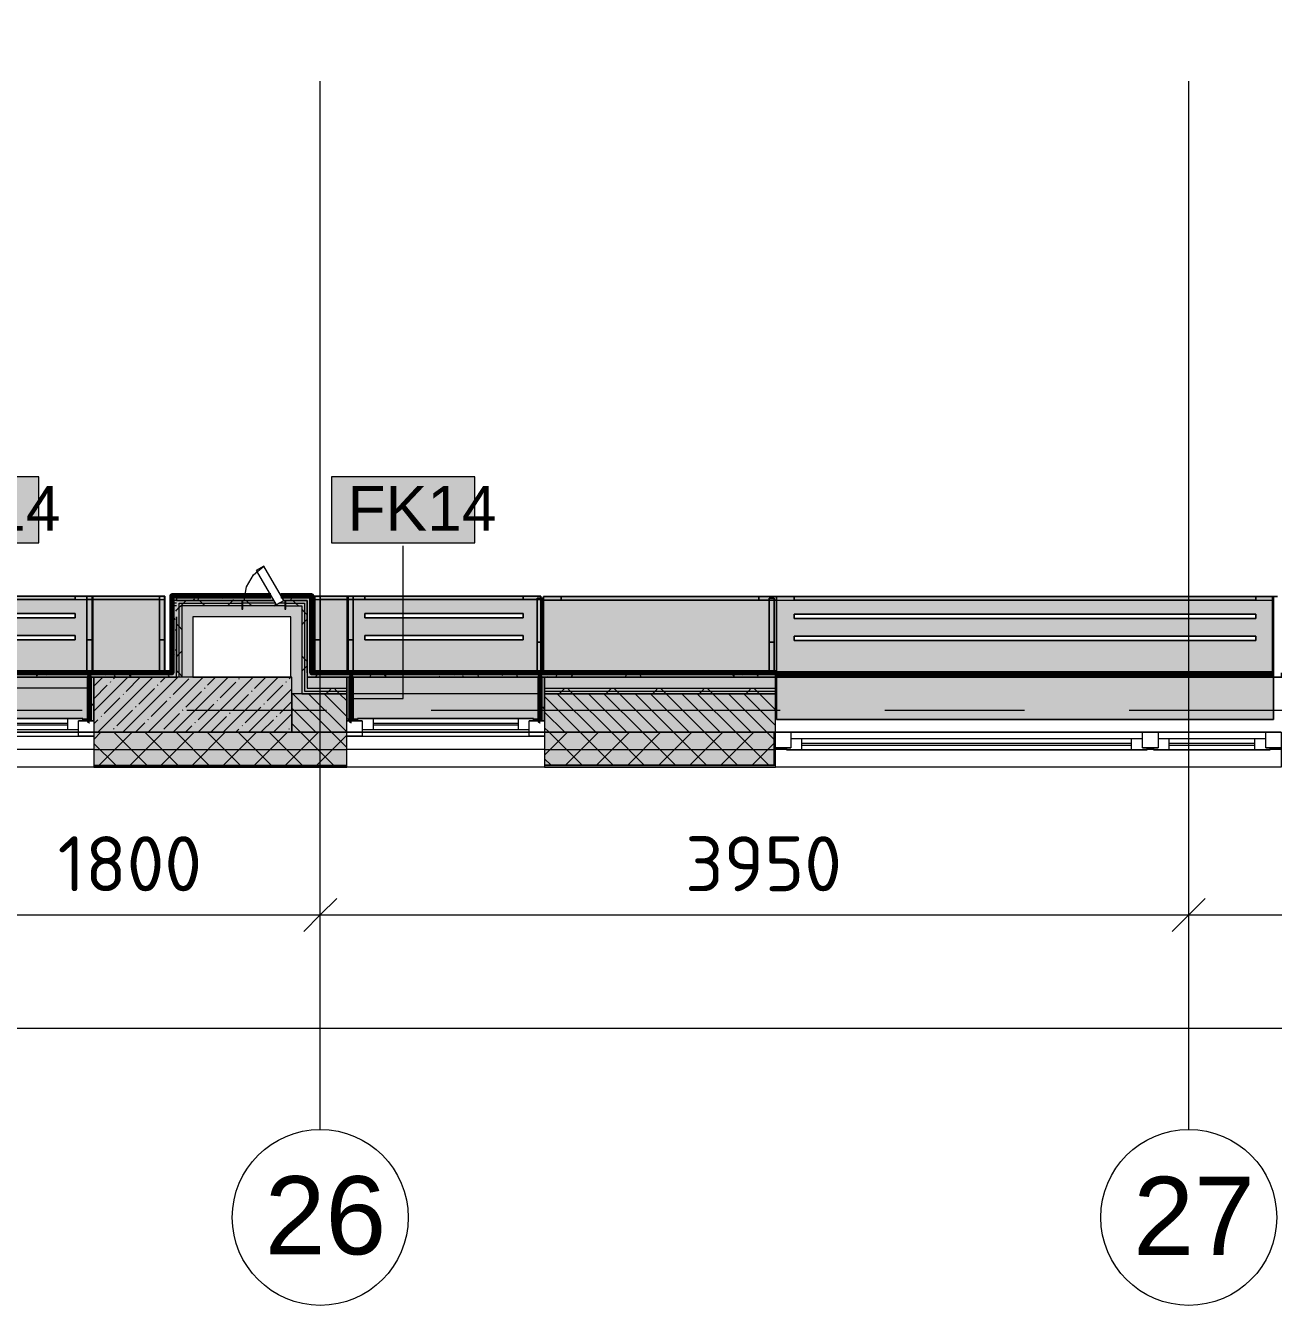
# Model space of a CAD drawing. Header units: millimetres. Extents: x -3817 to 677485, y -22715 to 103890.
# Drawn here: x 420598 to 426273, y -787 to 5033 of the extents above; entities that cross this region are included whole.
import ezdxf

# ---------------------------------------------------------------- set-up
doc = ezdxf.new("R2010")
doc.units = ezdxf.units.MM
doc.layers.add('PDF _Геометрия', color=7, linetype='Continuous', true_color=0x1d1d1d)
doc.layers.add('PDF _Сплошная заливка', color=7, linetype='Continuous', true_color=0xffffff)
doc.layers.add('PDF _Текст', color=7, linetype='Continuous')
doc.styles.add('PDF ArialMT', font='arial.ttf')
doc.styles.add('PDF GOST-Common', font='arial.ttf')
doc.styles.add('PDF ISOCPEUR', font='isocpeur.ttf')

msp = doc.modelspace()

# ---------------------------------------------------------------- hatches: boundary and pattern name
at = {"layer": 'PDF _Сплошная заливка', "true_color": 0xeae6de, "transparency": 33554559}
h = msp.add_hatch(color=254, dxfattribs=at)
h.paths.add_polyline_path([(420847.2, 2090), (420903.6, 2090), (420903.6, 2438.7), (420023.3, 2438.7), (420023.3, 2090), (420259.7, 2090)], flags=0)
h.paths.add_polyline_path([(420103.3, 2238.7), (420103.3, 2258.7), (420823.6, 2258.7), (420823.6, 2238.7), (420259.7, 2238.7)], flags=0)
h.paths.add_polyline_path([(420103.3, 2338.7), (420103.3, 2358.7), (420823.6, 2358.7), (420823.6, 2338.7), (420259.7, 2338.7)], flags=0)
at = {"layer": 'PDF _Сплошная заливка', "transparency": 33554559}
h = msp.add_hatch(color=256, dxfattribs=at)
h.paths.add_polyline_path([(421284.6, 2089), (421284.6, 2394), (421264.6, 2394), (421264.6, 2089)], flags=0)
h.paths.add_polyline_path([(421264.6, 2419), (421284.6, 2419), (421284.6, 2440), (421264.6, 2439), (421264.6, 2427)], flags=0)
h = msp.add_hatch(color=256, dxfattribs=at)
h.paths.add_polyline_path([(421879.6, 2406.5), (421879.6, 2419), (421782.1, 2416.9), (421782.1, 2406.5), (421867.1, 2406.5)], flags=0)
h.paths.add_polyline_path([(421264.6, 2406.5), (421582.1, 2406.5), (421582.1, 2419), (421264.6, 2419)], flags=0)
h.paths.add_polyline_path([(421772.1, 2406.5), (421777.1, 2406.5), (421777.1, 2419), (421772.1, 2419), (421750.4, 2406.5)], flags=0)
h.paths.add_polyline_path([(421733.1, 2406.5), (421725.9, 2419), (421587.1, 2419), (421587.1, 2406.5), (421647.4, 2406.5)], flags=0)
h = msp.add_hatch(color=256, dxfattribs=at)
h.paths.add_polyline_path([(421854.6, 2394), (421867.1, 2394), (421867.1, 2406.5), (421782.1, 2404.6), (421782.1, 2394)], flags=0)
h.paths.add_polyline_path([(421264.6, 2394), (421284.6, 2394), (421284.6, 2406.5), (421264.6, 2406.5)], flags=0)
h.paths.add_polyline_path([(421297.1, 2394), (421582.1, 2394), (421582.1, 2406.5), (421297.1, 2406.5)], flags=0)
h.paths.add_polyline_path([(421772.1, 2394), (421777.1, 2394), (421777.1, 2406.5), (421750.4, 2406.5), (421737.4, 2399), (421733.1, 2406.5), (421587.1, 2406.5), (421587.1, 2394), (421647.4, 2394)], flags=0)
h = msp.add_hatch(color=256, dxfattribs=at)
h.paths.add_polyline_path([(421284.6, 2419), (421725.9, 2419), (421714.3, 2439), (421284.6, 2439)], flags=0)
h.paths.add_polyline_path([(421879.6, 2419), (421879.6, 2439), (421760.5, 2439), (421772.1, 2419), (421782.1, 2419)], flags=0)
for points in [[(421288.1, 2069), (421297.1, 2069), (421297.1, 2406.5), (421284.6, 2406.5), (421284.6, 2069)], [(421307.6, 2069), (421309.6, 2069), (421309.6, 2394), (421297.1, 2394), (421297.1, 2069)], [(421879.6, 2019), (421879.6, 2406.5), (421867.1, 2406.5), (421867.1, 2019), (421875.9, 2019)], [(419613.3, 2069), (421284.6, 2069), (421284.6, 2089), (419328.6, 2089), (419329.6, 2069), (419341.7, 2069)], [(420906.2, 1871), (420908.6, 1871), (420908.6, 2069), (420888.6, 2069), (420888.6, 1871)]]:
    msp.add_hatch(color=256, dxfattribs=at).paths.add_polyline_path(points)
at = {"layer": 'PDF _Сплошная заливка', "true_color": 0xe7e7e7, "transparency": 33554559}
for points in [[(421854.6, 2344), (421854.6, 2394), (421782.1, 2394), (421782.1, 2379), (421777.1, 2379), (421777.1, 2394), (421587.1, 2394), (421587.1, 2379), (421582.1, 2379), (421582.1, 2394), (421309.6, 2394), (421309.6, 2344), (421804.6, 2344)], [(421808.6, 1994), (421854.6, 1994), (421854.6, 2344), (421804.6, 2344), (421804.6, 2069), (421808.6, 2069), (421808.6, 2063.9)]]:
    msp.add_hatch(color=254, dxfattribs=at).paths.add_polyline_path(points)
at = {"layer": 'PDF _Сплошная заливка', "true_color": 0xeae6de, "transparency": 33554559}
for points in [[(421911.5, 2090), (422061.7, 2090), (422061.7, 2438.7), (421911.5, 2438.7), (421911.5, 2312.2)], [(424008.6, 2076.4), (424013.4, 2076.4), (424013.4, 2436.4), (422953.1, 2436.4), (422953.1, 2090), (424008.6, 2089)], [(420029.6, 1878.7), (420058.6, 1878.7), (420058.6, 1881), (420858.6, 1881), (420858.6, 1878.7), (420887.6, 1878.7), (420887.6, 2069), (420029.6, 2069), (420029.6, 1881)], [(422108.6, 1878.7), (422108.6, 1881), (422908.6, 1881), (422908.6, 1878.7), (422937.6, 1878.7), (422937.6, 2069), (422079.6, 2069), (422079.6, 1878.7)]]:
    msp.add_hatch(color=254, dxfattribs=at).paths.add_polyline_path(points)
h = msp.add_hatch(color=254, dxfattribs=at)
h.paths.add_polyline_path([(422885.3, 2090), (422941.7, 2090), (422941.7, 2438.7), (422061.5, 2438.7), (422061.5, 2090), (422199.1, 2090)], flags=0)
h.paths.add_polyline_path([(422199.1, 2238.7), (422141.5, 2238.7), (422141.5, 2258.7), (422861.7, 2258.7), (422861.7, 2238.7)], flags=0)
h.paths.add_polyline_path([(422199.1, 2338.7), (422141.5, 2338.7), (422141.5, 2358.7), (422861.7, 2358.7), (422861.7, 2338.7)], flags=0)
h = msp.add_hatch(color=254, dxfattribs=at)
h.paths.add_polyline_path([(424013.4, 2076.4), (426273.4, 2076.4), (426273.4, 2436.3), (424013.4, 2436.3)], flags=0)
h.paths.add_polyline_path([(424093.4, 2236.3), (424093.4, 2256.3), (426193.4, 2256.3), (426193.4, 2236.3), (424785, 2236.3)], flags=0)
h.paths.add_polyline_path([(424093.4, 2336.3), (424093.4, 2356.3), (426193.4, 2356.3), (426193.4, 2336.3), (424785, 2336.3)], flags=0)
at = {"layer": 'PDF _Сплошная заливка', "transparency": 33554559}
h = msp.add_hatch(color=256, dxfattribs=at)
h.paths.add_polyline_path([(422058.6, 2069), (424008.6, 2069), (424008.6, 2089), (421879.6, 2089), (421879.6, 2069)], flags=0)
h.paths.add_polyline_path([(426585, 2069), (426585, 2089), (426308.6, 2089), (426308.6, 2069)], flags=0)
at = {"layer": 'PDF _Сплошная заливка', "true_color": 0xe7e7e7, "transparency": 33554559}
h = msp.add_hatch(color=254, dxfattribs=at)
h.paths.add_polyline_path([(423492.1, 2019), (424008.6, 2019), (424008.6, 2069), (422958.6, 2069), (422958.6, 2019)], flags=0)
h.paths.add_polyline_path([(422058.6, 2019), (422058.6, 2069), (421879.6, 2069), (421879.6, 2019)], flags=0)
at = {"layer": 'PDF _Сплошная заливка', "transparency": 33554559}
h = msp.add_hatch(color=256, dxfattribs=at)
h.paths.add_polyline_path([(440958.6, 1819), (440958.6, 2019), (440708.6, 2019), (440708.6, 1819), (440946.6, 1819)], flags=0)
h.paths.add_polyline_path([(436744.6, 1819), (437508.6, 1819), (437508.6, 2019), (436208.6, 2019), (436208.6, 1819), (436421.4, 1819)], flags=0)
h.paths.add_polyline_path([(450108.6, 1819), (450108.6, 2019), (449308.6, 2019), (449308.6, 1819), (449997.2, 1819)], flags=0)
h.paths.add_polyline_path([(446608.6, 1819), (446608.6, 2019), (446108.6, 2019), (446108.6, 1819), (446118.4, 1819)], flags=0)
h.paths.add_polyline_path([(442886, 1819), (442908.6, 1819), (442908.6, 2019), (441858.6, 2019), (441858.6, 1819), (442239.6, 1819)], flags=0)
h.paths.add_polyline_path([(432108.6, 1819), (432108.6, 1994), (431058.6, 1994), (431058.6, 1819), (431249.7, 1819)], flags=0)
h.paths.add_polyline_path([(422958.6, 1819), (424008.6, 1819), (424008.6, 1994), (422958.6, 1994)], flags=0)
h.paths.add_polyline_path([(421875.9, 1819), (422058.6, 1819), (422058.6, 1994), (421808.6, 1994), (421808.6, 1819)], flags=0)
h.paths.add_polyline_path([(419228.6, 1819), (420008.6, 1819), (420008.6, 2019), (419208.6, 2019), (419208.6, 1819)], flags=0)
h.paths.add_polyline_path([(428108.6, 1819), (429008.6, 1819), (429008.6, 2019), (428108.6, 2019)], flags=0)
h.paths.add_polyline_path([(429908.6, 1819), (430158.6, 1819), (430158.6, 1994), (429908.6, 1994)], flags=0)
h = msp.add_hatch(color=256, dxfattribs=at)
h.paths.add_polyline_path([(422958.6, 1994), (424008.6, 1994), (424008.6, 2006.5), (422958.6, 2006.5)], flags=0)
h.paths.add_polyline_path([(422058.6, 1994), (422058.6, 2006.5), (421854.6, 2006.5), (421854.6, 1994), (421875.9, 1994)], flags=0)
h = msp.add_hatch(color=256, dxfattribs=at)
h.paths.add_polyline_path([(421867.1, 2006.5), (422058.6, 2006.5), (422058.6, 2019), (421867.1, 2019)], flags=0)
h.paths.add_polyline_path([(424008.6, 2006.5), (424008.6, 2019), (422958.6, 2019), (422958.6, 2006.5), (423492.1, 2006.5)], flags=0)
h = msp.add_hatch(color=256, dxfattribs=at)
h.paths.add_polyline_path([(452358.6, 1669), (452358.6, 1819), (451008.6, 1819), (451008.6, 1669)], flags=0)
h.paths.add_polyline_path([(446608.6, 1669), (446608.6, 1819), (445208.6, 1819), (445208.6, 1669)], flags=0)
h.paths.add_polyline_path([(449308.6, 1669), (450108.6, 1669), (450108.6, 1819), (449308.6, 1819), (449308.6, 1790.5)], flags=0)
h.paths.add_polyline_path([(440958.6, 1669), (440958.6, 1819), (439808.6, 1819), (439808.6, 1669)], flags=0)
h.paths.add_polyline_path([(427208.6, 1669), (427208.6, 1819), (426316.6, 1819), (426316.6, 1669), (426613.4, 1669)], flags=0)
h.paths.add_polyline_path([(434408.6, 1669), (435308.6, 1669), (435308.6, 1819), (434408.6, 1819), (434408.6, 1790.5)], flags=0)
h.paths.add_polyline_path([(441858.6, 1669), (442908.6, 1669), (442908.6, 1819), (441858.6, 1819), (441858.6, 1790.5)], flags=0)
h.paths.add_polyline_path([(432108.6, 1669), (432108.6, 1819), (431058.6, 1819), (431058.6, 1669)], flags=0)
h.paths.add_polyline_path([(448408.6, 1669), (448408.6, 1819), (447508.6, 1819), (447508.6, 1669), (448057.8, 1669)], flags=0)
h.paths.add_polyline_path([(436208.6, 1669), (437508.6, 1669), (437508.6, 1819), (436208.6, 1819), (436208.6, 1790.5)], flags=0)
h.paths.add_polyline_path([(428108.6, 1669), (430158.6, 1669), (430158.6, 1819), (428108.6, 1819), (428108.6, 1790.5)], flags=0)
h.paths.add_polyline_path([(416488.6, 1669), (418308.6, 1669), (418308.6, 1819), (416488.6, 1819), (416488.6, 1790.5)], flags=0)
h.paths.add_polyline_path([(423263.4, 1669), (424000.6, 1669), (424000.6, 1819), (422958.6, 1819), (422958.6, 1669)], flags=0)
h.paths.add_polyline_path([(422058.6, 1669), (422058.6, 1819), (420908.6, 1819), (420908.6, 1669)], flags=0)
h.paths.add_polyline_path([(420008.6, 1669), (420008.6, 1819), (419208.6, 1819), (419208.6, 1669)], flags=0)

# ---------------------------------------------------------------- linework, layer by layer
at = {"layer": 'PDF _Геометрия', "color": 231, "lineweight": 70, "true_color": 0xff80c0}
for points in [[(421713.7, 2440), (421284.6, 2440), (421264.6, 2440), (421263.6, 2440), (421263.6, 2090), (419329.6, 2090), (419329.6, 5649), (419328.6, 5649), (419328.6, 2089), (419328.6, 2069)], [(421264.6, 2089), (421264.6, 2090), (421264.6, 2419), (421264.6, 2427)], [(421284.6, 2439), (421714.3, 2439)], [(424008.6, 2089), (424008.6, 2090), (421900.6, 2090), (421900.6, 2440), (421899.6, 2440), (421759.9, 2440)], [(421760.5, 2439), (421899.6, 2439)]]:
    msp.add_lwpolyline(points, dxfattribs=at)
at = {"layer": 'PDF _Геометрия', "color": 253, "lineweight": 9, "true_color": 0xaaaaaa}
for points in [[(421938.6, 12.7), (421938.6, 2512.7), (421938.6, 4779.7)], [(425888.6, 12.7), (425888.6, 2512.7), (425888.6, 4779.7)], [(421592.1, 2419), (421602.9, 2480.6), (421634.2, 2534.7), (421682.1, 2574.9)], [(419267.7, 1919), (420855.2, 1919)], [(420908.6, 1871), (420838.6, 1871)], [(421331.5, 1919), (421966.5, 1919)], [(422128.6, 1871), (422058.6, 1871)], [(422442.7, 1919), (424030.2, 1919)], [(422958.6, 1871), (422888.6, 1871)], [(424506.5, 1919), (425141.5, 1919)], [(425617.7, 1919), (427205.2, 1919)], [(420128.6, 1861), (420788.6, 1861)], [(420788.6, 1851), (420128.6, 1851)], [(422178.6, 1861), (422838.6, 1861)], [(422838.6, 1851), (422178.6, 1851)], [(426308.6, 1819), (424008.6, 1819)], [(424078.6, 1819), (426238.6, 1819)], [(420008.6, 1801), (420908.6, 1801)], [(422058.6, 1801), (422958.6, 1801)], [(424008.6, 1749), (424078.6, 1749)], [(424128.6, 1769), (425628.6, 1769)], [(425628.6, 1759), (424128.6, 1759)], [(425798.6, 1769), (426188.6, 1769)], [(426188.6, 1759), (425798.6, 1759)], [(426238.6, 1749), (426308.6, 1749)]]:
    msp.add_lwpolyline(points, dxfattribs=at)
at = {"layer": 'PDF _Геометрия', "color": 7, "lineweight": 9}
for points in [[(420659, 2980.1), (420005.8, 2980.1), (420005.8, 2680.1), (420659, 2680.1)], [(422642.2, 2980.1), (421989.1, 2980.1), (421989.1, 2680.1), (422642.2, 2680.1)], [(421808.6, 2069), (420908.6, 2069), (420908.6, 1819), (421808.6, 1819)], [(424008.6, 2069), (422958.6, 2069)], [(424008.6, 1994), (422958.6, 1994)], [(421808.6, 1819), (422058.6, 1819)]]:
    msp.add_lwpolyline(points, close=True, dxfattribs=at)
for points in [[(422087.6, 1973.2), (422315.7, 1973.2), (422315.7, 2666.2)], [(421264.6, 2440), (421264.6, 2439), (421264.6, 2427)], [(421284.6, 2419), (421264.6, 2419)], [(421284.6, 2406.5), (421264.6, 2406.5)], [(421284.6, 2394), (421264.6, 2394)], [(421284.6, 2439), (421284.6, 2440)], [(421297.1, 2069), (421297.1, 2344), (421297.1, 2394), (421297.1, 2406.5), (421582.1, 2406.5)], [(421582.1, 2394), (421309.6, 2394), (421309.6, 2344), (421309.6, 2069)], [(421733.1, 2406.5), (421587.1, 2406.5)], [(421777.1, 2394), (421587.1, 2394)], [(421777.1, 2406.5), (421750.4, 2406.5)], [(421782.1, 2406.5), (421867.1, 2406.5), (421867.1, 2394), (421867.1, 2344), (421867.1, 2069), (421867.1, 2019), (421867.1, 2006.5), (422058.6, 2006.5)], [(421782.1, 2394), (421854.6, 2394), (421854.6, 2344), (421854.6, 2069), (421854.6, 2006.5), (421854.6, 1994), (422058.6, 1994), (421808.6, 1994)], [(421879.6, 2344), (421879.6, 2089), (421879.6, 2344), (421879.6, 2406.5)], [(424008.6, 2089), (421899.6, 2089), (421899.6, 2090), (421899.6, 2439)], [(421284.6, 2069), (421284.6, 2089), (421284.6, 2344), (421284.6, 2089)], [(421264.6, 2089), (419329.6, 2089), (419328.6, 2089)], [(421879.6, 2089), (421879.6, 2069), (422058.6, 2069), (421879.6, 2069), (421879.6, 2019), (422058.6, 2019)], [(422958.6, 2019), (424008.6, 2019)], [(422958.6, 2006.5), (424008.6, 2006.5)], [(424000.6, 1819), (423263.4, 1819), (422958.6, 1819), (424000.6, 1819), (424003.6, 1819), (424008.6, 1819), (424003.6, 1819), (424003.6, 1666), (423263.4, 1666), (422958.6, 1666)], [(424003.6, 1819), (424000.6, 1819), (424000.6, 1669), (423263.4, 1669), (422958.6, 1669)], [(420908.6, 1740), (422058.6, 1740)], [(422958.6, 1740), (424008.6, 1740)], [(420908.6, 1669), (422058.6, 1669)], [(420908.6, 1666), (422058.6, 1666)], [(421938.6, 794.4), (421938.6, 988.3), (421938.6, 1108.3)], [(425888.6, 794.4), (425888.6, 988.3), (425888.6, 1108.3)], [(411718.6, 988.3), (412138.6, 988.3), (416638.6, 988.3), (420138.6, 988.3), (421938.6, 988.3), (425888.6, 988.3), (427988.6, 988.3), (433088.6, 988.3), (434488.6, 988.3), (437988.6, 988.3), (443238.6, 988.3), (448488.6, 988.3), (452408.6, 988.3)], [(411718.6, 474.1), (452408.6, 474.1)]]:
    msp.add_lwpolyline(points, dxfattribs=at)
at = {"layer": 'PDF _Геометрия', "color": 253, "lineweight": 13, "true_color": 0xaaaaaa}
for points in [[(421682.1, 2574.9), (421647.4, 2554.9), (421737.4, 2399), (421772.1, 2419)], [(421587.1, 2379), (421587.1, 2419), (421582.1, 2419), (421582.1, 2379)], [(421777.1, 2379), (421782.1, 2379), (421782.1, 2419), (421777.1, 2419)], [(420858.6, 1881), (420058.6, 1881), (420058.6, 1871), (420078.6, 1871), (420078.6, 1831), (420838.6, 1831), (420838.6, 1871), (420858.6, 1871)], [(420838.6, 1801), (420838.6, 1871), (420908.6, 1871), (420908.6, 1801)], [(422058.6, 1801), (422058.6, 1871), (422128.6, 1871), (422128.6, 1801)], [(422908.6, 1881), (422108.6, 1881), (422108.6, 1871), (422128.6, 1871), (422128.6, 1831), (422888.6, 1831), (422888.6, 1871), (422908.6, 1871)], [(422888.6, 1801), (422888.6, 1871), (422958.6, 1871), (422958.6, 1801)], [(424078.6, 1819), (424078.6, 1749), (424008.6, 1749), (424008.6, 1819)], [(425748.6, 1819), (425748.6, 1749), (425678.6, 1749), (425678.6, 1819)], [(426308.6, 1819), (426308.6, 1749), (426238.6, 1749), (426238.6, 1819)], [(424058.6, 1739), (425698.6, 1739), (425698.6, 1749), (425678.6, 1749), (425678.6, 1789), (424078.6, 1789), (424078.6, 1749), (424058.6, 1749)], [(425728.6, 1739), (426258.6, 1739), (426258.6, 1749), (426238.6, 1749), (426238.6, 1789), (425748.6, 1789), (425748.6, 1749), (425728.6, 1749)]]:
    msp.add_lwpolyline(points, close=True, dxfattribs=at)
at = {"layer": 'PDF _Геометрия', "color": 8, "lineweight": 9, "true_color": 0x808080}
for points in [[(420903.6, 2089.8), (420903.6, 2438.7), (420023.3, 2438.7), (420023.3, 2090)], [(420023.3, 2438.7), (420903.6, 2438.7)], [(420103.6, 2438.7), (420823.6, 2438.7), (420103.6, 2438.7)], [(420900.6, 2438.7), (420903.6, 2438.7), (420900.6, 2438.7)], [(420901.5, 2438.7), (420901.5, 2089.8)], [(421231.7, 2438.7), (421231.7, 2422.7), (421231.7, 2438.7), (421231.7, 2090), (421231.7, 2438.7), (420901.5, 2438.7), (421206.6, 2438.7)], [(420901.7, 2438.7), (421206.6, 2438.7), (420901.7, 2438.7)], [(422061.7, 2089.9), (422061.7, 2438.7), (421911.5, 2438.7), (421911.5, 2090), (421911.5, 2438.7)], [(421937.5, 2438.7), (422061.7, 2438.7)], [(421937.5, 2438.7), (422061.7, 2438.7), (421937.5, 2438.7)], [(422061.5, 2438.7), (422941.7, 2438.7), (422941.7, 2090), (422941.7, 2438.7), (422061.5, 2438.7), (422061.5, 2089.9)], [(422088.7, 2438.7), (422941.7, 2438.7), (422088.7, 2438.7)], [(422141.7, 2438.7), (422861.7, 2438.7), (422141.7, 2438.7)], [(424013.4, 2076.4), (424008.6, 2076.4), (424013.4, 2076.4), (424013.4, 2436.4), (422953.1, 2436.4), (424013.4, 2436.4)], [(422953.4, 2436.4), (424013.4, 2436.4), (422953.4, 2436.4)], [(423933.4, 2436.4), (423033.4, 2436.4), (423933.4, 2436.4)], [(424013.4, 2436.3), (426273.4, 2436.3)], [(424013.4, 2436.3), (426268.7, 2436.3), (424013.4, 2436.3)], [(424093.4, 2436.3), (426193.4, 2436.3), (424093.4, 2436.3)], [(426273.4, 2076.4), (426273.4, 1876.4), (424013.4, 1876.4), (424013.4, 2076.4)], [(422108.6, 1878.7), (422079.6, 1878.7), (422108.6, 1878.7)]]:
    msp.add_lwpolyline(points, dxfattribs=at)
at = {"layer": 'PDF _Геометрия', "color": 253, "lineweight": 9, "true_color": 0xaba79f}
for points in [[(420026.5, 2422.7), (420876.6, 2422.7), (420876.6, 2238.7), (420876.6, 2422.7), (420876.6, 2098.7), (420876.6, 2438.7)], [(420026.5, 2434.7), (420026.5, 2098.7), (420026.5, 2422.7), (420026.5, 2238.7), (420026.5, 2422.7), (420876.6, 2422.7)], [(420900.6, 2438.7), (420900.6, 2435.7)], [(420900.6, 2434.9), (420900.6, 2098.7), (420900.6, 2422.7)], [(420900.6, 2238.7), (420900.6, 2422.7), (420900.6, 2238.7)], [(420901.5, 2089.8), (420901.5, 2433.9)], [(420903.6, 2422.7), (420903.6, 2438.7), (420903.6, 2089.8)], [(421206.6, 2422.7), (421206.6, 2098.7), (421206.6, 2438.7)], [(421206.6, 2422.7), (421206.6, 2238.7), (421206.6, 2422.7)], [(421230.6, 2438.7), (421230.6, 2098.7), (421230.6, 2422.7)], [(421230.6, 2422.7), (421230.6, 2238.7), (421230.6, 2422.7)], [(421913.5, 2422.7), (421913.5, 2098.7), (421913.5, 2438.7)], [(421913.5, 2422.7), (421913.5, 2238.7), (421913.5, 2422.7)], [(421937.5, 2438.7), (421937.5, 2098.7), (421937.5, 2422.7), (422061.5, 2422.7), (421937.5, 2422.7)], [(421937.5, 2422.7), (421937.5, 2238.7), (421937.5, 2422.7)], [(422061.5, 2089.9), (422061.5, 2438.7)], [(422061.7, 2438.1), (422061.7, 2422.7), (422061.7, 2438.1), (422061.7, 2312.2)], [(422064.7, 2422.7), (422061.7, 2422.7), (422064.7, 2422.7), (422064.7, 2238.7), (422064.7, 2422.7), (422064.7, 2098.7), (422064.7, 2434.6)], [(422064.7, 2435.4), (422064.7, 2438.4)], [(422088.7, 2438.7), (422088.7, 2098.7), (422088.7, 2422.7), (422924.7, 2422.7), (422088.7, 2422.7)], [(422088.7, 2238.7), (422088.7, 2422.7), (422088.7, 2238.7)], [(422861.7, 2422.7), (422141.7, 2422.7), (422861.7, 2422.7)], [(422924.7, 2421.7), (422924.7, 2090), (422924.7, 2428.7), (422931.8, 2428.7)], [(422924.7, 2228.7), (422924.7, 2421.7), (422924.7, 2228.7)], [(422933.7, 2428.7), (422941.7, 2428.7)], [(423979.4, 2420.4), (422953.4, 2420.4), (423979.4, 2420.4), (423979.4, 2090), (423979.4, 2428.7), (424003.4, 2428.7), (424003.4, 2090), (424003.4, 2420.4)], [(423979.4, 2420.4), (423979.4, 2228.7), (423979.4, 2420.4)], [(424013.4, 2420.4), (424003.4, 2420.4), (424013.4, 2420.4), (424013.4, 2436.3), (424013.4, 2076.4)], [(424003.4, 2420.4), (424003.4, 2228.7), (424003.4, 2420.4)], [(424013.4, 2436.3), (424013.4, 2420.3), (426268.7, 2420.3), (426268.7, 2236.4), (426268.7, 2420.3), (426268.7, 2096.4), (426268.7, 2430.5)], [(424013.4, 2420.3), (426268.7, 2420.3)], [(426193.4, 2420.3), (424093.4, 2420.3), (426193.4, 2420.3)], [(426268.7, 2431.7), (426268.7, 2436.1)], [(426273.4, 2436.3), (426273.4, 2312.2)]]:
    msp.add_lwpolyline(points, dxfattribs=at)
at = {"layer": 'PDF _Геометрия', "color": 8, "lineweight": 9, "true_color": 0x808080}
for points in [[(420026.5, 2438.7), (420876.6, 2438.7)], [(420900.6, 2438.7), (420876.6, 2438.7)], [(420900.6, 2438.7), (420876.6, 2438.7)], [(421230.6, 2438.7), (421206.6, 2438.7)], [(421230.6, 2438.7), (421206.6, 2438.7)], [(421937.5, 2438.7), (421913.5, 2438.7)], [(421937.5, 2438.7), (421913.5, 2438.7)], [(422061.7, 2438.7), (422064.7, 2438.7)], [(422088.7, 2438.7), (422064.7, 2438.7)], [(422088.7, 2438.7), (422064.7, 2438.7)], [(422941.7, 2438.7), (422941.7, 2428.7)], [(422948.7, 2428.7), (422941.7, 2428.7)], [(422948.7, 2428.7), (422941.7, 2428.7)], [(422948.7, 2090), (422948.7, 2428.7), (422948.7, 2228.7), (422948.7, 2428.7)], [(422953.1, 2436.4), (422953.1, 2090)], [(424013.4, 2436.3), (424013.4, 2076.4), (426273.4, 2076.4), (426273.4, 2436.3)], [(426292.7, 2436.4), (426268.7, 2436.4)], [(426292.7, 2436.4), (426268.7, 2436.4)], [(420103.3, 2358.7), (420823.6, 2358.7), (420823.6, 2338.7), (420103.3, 2338.7)], [(420103.3, 2358.7), (420103.3, 2338.7), (420823.6, 2338.7), (420823.6, 2358.7)], [(422141.5, 2358.7), (422861.7, 2358.7), (422861.7, 2338.7), (422141.5, 2338.7)], [(422141.5, 2358.7), (422141.5, 2338.7), (422861.7, 2338.7), (422861.7, 2358.7)], [(424093.4, 2356.3), (426193.4, 2356.3), (426193.4, 2336.3), (424093.4, 2336.3)], [(424093.4, 2356.3), (424093.4, 2336.3), (426193.4, 2336.3), (426193.4, 2356.3)], [(420103.3, 2258.7), (420823.6, 2258.7), (420823.6, 2238.7), (420103.3, 2238.7)], [(420103.3, 2258.7), (420103.3, 2238.7), (420823.6, 2238.7), (420823.6, 2258.7)], [(422141.5, 2258.7), (422861.7, 2258.7), (422861.7, 2238.7), (422141.5, 2238.7)], [(422141.5, 2258.7), (422141.5, 2238.7), (422861.7, 2238.7), (422861.7, 2258.7)], [(424093.4, 2256.3), (426193.4, 2256.3), (426193.4, 2236.3), (424093.4, 2236.3)], [(424093.4, 2256.3), (424093.4, 2236.3), (426193.4, 2236.3), (426193.4, 2256.3)], [(426273.4, 2076.4), (424013.4, 2076.4), (424013.4, 1876.4), (426273.4, 1876.4)], [(420887.6, 1878.7), (420858.6, 1878.7)], [(422937.6, 1878.7), (422908.6, 1878.7)]]:
    msp.add_lwpolyline(points, close=True, dxfattribs=at)
at = {"layer": 'PDF _Геометрия', "color": 253, "lineweight": 9, "true_color": 0xaba79f}
for points in [[(420823.6, 2422.7), (420103.6, 2422.7)], [(420903.6, 2422.7), (421206.6, 2422.7)], [(421911.7, 2422.7), (421911.7, 2438.7)], [(422953.4, 2420.4), (422953.4, 2436.4)], [(423933.4, 2420.4), (423033.4, 2420.4)], [(420876.6, 2098.7), (420893.6, 2098.7)], [(420894.7, 2098.7), (420900.6, 2098.7)], [(421230.6, 2098.7), (421206.6, 2098.7)], [(421937.5, 2098.7), (421913.5, 2098.7)], [(422064.7, 2098.7), (422070.3, 2098.7)], [(422071.5, 2098.7), (422088.7, 2098.7)], [(426268.7, 2096.4), (426273.4, 2096.4)], [(426273.4, 2076.4), (424013.4, 2076.4)]]:
    msp.add_lwpolyline(points, close=True, dxfattribs=at)
at = {"layer": 'PDF _Геометрия', "color": 254, "lineweight": 9, "true_color": 0xd5d3cf}
for points in [[(420823.6, 2438.7), (420823.6, 2422.7)], [(421913.5, 2438.7), (421913.5, 2422.7)], [(422141.7, 2422.7), (422141.7, 2438.7)], [(422861.7, 2438.7), (422861.7, 2422.7)], [(422941.7, 2428.7), (422933.7, 2428.7)], [(423033.4, 2420.4), (423033.4, 2436.4)], [(423933.4, 2420.4), (423933.4, 2436.4)], [(424003.4, 2428.7), (423979.4, 2428.7)], [(423979.4, 2420.4), (423979.4, 2428.7), (423979.4, 2420.4), (423979.4, 2428.7), (424003.4, 2428.7), (424003.4, 2420.4)], [(424093.4, 2436.3), (424093.4, 2420.3)], [(426193.4, 2436.3), (426193.4, 2420.3)], [(420900.6, 2238.7), (420876.6, 2238.7)], [(421230.6, 2238.7), (421206.6, 2238.7)], [(421937.5, 2238.7), (421913.5, 2238.7)], [(422088.7, 2238.7), (422064.7, 2238.7)], [(422941.7, 2228.7), (422924.7, 2228.7)], [(424003.4, 2228.7), (423979.4, 2228.7)], [(426273.4, 2236.4), (426268.7, 2236.4)]]:
    msp.add_lwpolyline(points, close=True, dxfattribs=at)
for points in [[(420887.6, 2422.7), (420876.6, 2422.7), (420876.6, 2438.7)], [(420876.6, 2422.7), (420876.6, 2438.7), (420876.6, 2422.7)], [(420900.6, 2434.9), (420900.6, 2422.7), (420900.6, 2434.9), (420900.6, 2422.7), (420890.8, 2422.7)], [(420900.6, 2435.7), (420900.6, 2438.7), (420900.6, 2435.7)], [(420900.6, 2435.7), (420900.6, 2438.7)], [(420903.6, 2422.7), (420903.6, 2438.7)], [(421206.6, 2438.7), (421206.6, 2422.7), (421206.6, 2438.7)], [(421206.6, 2438.7), (421206.6, 2422.7), (421230.6, 2422.7), (421230.6, 2438.7)], [(421230.6, 2422.7), (421230.6, 2438.7), (421230.6, 2422.7)], [(421913.5, 2438.7), (421913.5, 2422.7), (421937.5, 2422.7), (421937.5, 2438.7), (421937.5, 2422.7), (421937.5, 2438.7)], [(422064.7, 2438.4), (422064.7, 2435.4)], [(422064.7, 2435.4), (422064.7, 2438.4), (422064.7, 2435.4)], [(422074.3, 2422.7), (422064.7, 2422.7), (422064.7, 2434.6), (422064.7, 2422.7), (422064.7, 2434.6)], [(422088.7, 2438.7), (422088.7, 2422.7), (422077.5, 2422.7)], [(422088.7, 2422.7), (422088.7, 2438.7), (422088.7, 2422.7)], [(422931.8, 2428.7), (422924.7, 2428.7), (422931.8, 2428.7), (422924.7, 2428.7), (422924.7, 2422.7)], [(422924.7, 2422.7), (422924.7, 2428.7), (422924.7, 2422.7)], [(422941.7, 2422.7), (422928.9, 2422.7)], [(422933.7, 2428.7), (422941.7, 2428.7)], [(424003.4, 2428.7), (424003.4, 2420.4), (424003.4, 2428.7)], [(426273.4, 2436.3), (426273.4, 2420.3), (426268.7, 2420.3)], [(426268.7, 2436.1), (426268.7, 2431.7)], [(426268.7, 2431.7), (426268.7, 2436.1), (426268.7, 2431.7)]]:
    msp.add_lwpolyline(points, dxfattribs=at)
at = {"layer": 'PDF _Геометрия', "color": 254, "lineweight": 9, "true_color": 0xdfdfdf}
for points in [[(420900.6, 2438.7), (420876.6, 2438.7)], [(421230.6, 2438.7), (421206.6, 2438.7)], [(421937.5, 2438.7), (421913.5, 2438.7)], [(422088.7, 2438.7), (422064.7, 2438.7)], [(422941.7, 2422.7), (422941.7, 2428.7)], [(426273.4, 2436.3), (426268.7, 2436.3)]]:
    msp.add_lwpolyline(points, dxfattribs=at)
at = {"layer": 'PDF _Геометрия', "color": 9, "lineweight": 9, "true_color": 0xbfbfbf}
for points in [[(420876.6, 2438.7), (420900.6, 2438.7)], [(422064.7, 2438.7), (422088.7, 2438.7)], [(422941.7, 2422.7), (422941.7, 2428.7)], [(426268.7, 2436.3), (426273.4, 2436.3)]]:
    msp.add_lwpolyline(points, dxfattribs=at)
at = {"layer": 'PDF _Геометрия', "color": 254, "lineweight": 9, "true_color": 0xeae9e7}
for points in [[(420876.6, 2422.7), (420887.6, 2422.7)], [(420890.8, 2422.7), (420900.6, 2422.7)], [(421206.6, 2422.7), (421230.6, 2422.7)], [(421913.5, 2422.7), (421937.5, 2422.7)], [(422064.7, 2422.7), (422074.3, 2422.7)], [(422077.5, 2422.7), (422088.7, 2422.7)], [(422928.9, 2422.7), (422941.7, 2422.7)], [(423979.4, 2420.4), (424003.4, 2420.4)], [(426268.7, 2420.3), (426273.4, 2420.3)]]:
    msp.add_lwpolyline(points, dxfattribs=at)
at = {"layer": 'PDF _Геометрия', "color": 254, "lineweight": 9, "true_color": 0xe5e3df}
for points in [[(420887.6, 2422.7), (420890.8, 2422.7)], [(422074.3, 2422.7), (422077.5, 2422.7)], [(422925.7, 2422.7), (422928.9, 2422.7)]]:
    msp.add_lwpolyline(points, dxfattribs=at)
at = {"layer": 'PDF _Геометрия', "color": 9, "lineweight": 9, "true_color": 0xcbc7bf}
for points in [[(420890.8, 2422.7), (420887.6, 2422.7)], [(422077.5, 2422.7), (422074.3, 2422.7)], [(422928.9, 2422.7), (422925.7, 2422.7)], [(426268.7, 2430.5), (426268.7, 2420.3)], [(424008.6, 2089), (424008.6, 2076.4)], [(420887.6, 2019), (420029.6, 2019)], [(422937.6, 1994), (422079.6, 1994)]]:
    msp.add_lwpolyline(points, dxfattribs=at)
at = {"layer": 'PDF _Геометрия', "color": 254, "lineweight": 9, "true_color": 0xe0ddd7}
msp.add_lwpolyline([(420901.7, 2422.7), (420901.7, 2434.5)], dxfattribs=at)
at = {"layer": 'PDF _Геометрия', "color": 9, "lineweight": 9, "true_color": 0xc1bbaf}
for points in [[(420901.7, 2434.5), (420901.7, 2422.7)], [(424013.4, 2076.4), (424013.4, 2436.3)], [(422061.7, 2312.2), (422061.7, 2089.9)], [(426273.4, 2312.2), (426273.4, 2076.4)]]:
    msp.add_lwpolyline(points, dxfattribs=at)
at = {"layer": 'PDF _Геометрия', "color": 9, "lineweight": 9, "true_color": 0xbfbfbf}
for points in [[(421230.6, 2438.7), (421206.6, 2438.7)], [(421937.5, 2438.7), (421913.5, 2438.7)], [(422948.7, 2228.7), (422941.7, 2228.7)]]:
    msp.add_lwpolyline(points, close=True, dxfattribs=at)
at = {"layer": 'PDF _Геометрия', "color": 9, "lineweight": 9, "true_color": 0xc0c0c0}
for points in [[(421284.6, 2440), (421264.6, 2440)], [(421264.6, 2427), (421264.6, 2419), (421264.6, 2406.5), (421264.6, 2394), (421264.6, 2089)], [(421714.3, 2439), (421284.6, 2439), (421284.6, 2419), (421725.9, 2419), (421284.6, 2419), (421284.6, 2439)], [(421899.6, 2439), (421879.6, 2439), (421760.5, 2439)], [(421879.6, 2406.5), (421879.6, 2419), (421772.1, 2419), (421879.6, 2419), (421879.6, 2344)], [(421782.1, 2344), (421582.1, 2344)], [(420008.6, 2069), (421284.6, 2069)], [(421808.6, 1994), (421808.6, 1819), (420908.6, 1819), (420908.6, 1661), (422058.6, 1661), (422058.6, 1819), (422058.6, 1994), (422058.6, 2069), (422958.6, 2069), (422958.6, 1994), (422958.6, 1819), (422958.6, 1661), (424008.6, 1661), (424008.6, 1819), (424008.6, 1994), (424008.6, 2069), (424013.4, 2069), (424008.6, 2069), (424008.6, 2089)], [(424008.6, 2076.4), (424008.6, 2069)], [(426308.6, 2089), (426308.6, 2069), (426273.4, 2069), (426308.6, 2069), (426585, 2069)], [(420908.6, 1819), (420008.6, 1819)], [(422958.6, 1819), (422058.6, 1819)], [(426308.6, 1819), (424008.6, 1819)]]:
    msp.add_lwpolyline(points, dxfattribs=at)
at = {"layer": 'PDF _Геометрия', "color": 231, "lineweight": 9, "true_color": 0xff80c0}
for points in [[(421264.6, 2427), (421264.6, 2439)], [(421899.6, 2439), (421899.6, 2090), (421899.6, 2089), (424008.6, 2089)], [(419329.6, 2089), (421264.6, 2089)]]:
    msp.add_lwpolyline(points, dxfattribs=at)
at = {"layer": 'PDF _Геометрия', "lineweight": 9}
for points in [[(421284.6, 2374.7), (421297.1, 2387.2), (421303.9, 2394), (421316.4, 2406.5), (421328.9, 2419)], [(421414.5, 2394), (421402, 2406.5), (421389.5, 2419)], [(421516, 2394), (421528.5, 2406.5), (421541, 2419)], [(421626.7, 2394), (421614.2, 2406.5), (421601.7, 2419)], [(421728.1, 2394), (421735.8, 2401.7)], [(421838.8, 2394), (421826.3, 2406.5), (421813.8, 2419)], [(421879.6, 2353.2), (421867.1, 2365.7), (421854.6, 2378.2)], [(421854.6, 2308.3), (421867.1, 2320.8), (421879.6, 2333.3)], [(421309.6, 2286.8), (421297.1, 2299.3), (421284.6, 2311.8)], [(421284.6, 2162.6), (421297.1, 2175.1), (421309.6, 2187.6)], [(421879.6, 2141.1), (421867.1, 2153.6), (421854.6, 2166.1)], [(421309.6, 2074.7), (421297.1, 2087.2), (421284.6, 2099.7)], [(421854.6, 2096.2), (421867.1, 2108.7), (421879.6, 2121.2)], [(420908.6, 2028.6), (420949, 2069)], [(420908.6, 1914.6), (421063.1, 2069)], [(420927.1, 1819), (421177.1, 2069)], [(420984.4, 2047.3), (420986.7, 2049.7)], [(420998.6, 2061.6), (421006, 2069)], [(421041.2, 1819), (421291.2, 2069)], [(421055.6, 2004.5), (421120.1, 2069)], [(421155.2, 1819), (421405.2, 2069)], [(421212.5, 2047.3), (421234.1, 2069)], [(421269.3, 1819), (421519.3, 2069)], [(421269.5, 1990.3), (421340.8, 2061.6)], [(421383.3, 1819), (421633.3, 2069)], [(421426.3, 2033.1), (421462.2, 2069)], [(421483.3, 1976), (421554.6, 2047.3)], [(421497.4, 1819), (421747.4, 2069)], [(421568.9, 2061.6), (421571.2, 2063.9)], [(421640.1, 2018.8), (421690.3, 2069)], [(421782.7, 2047.3), (421785.1, 2049.7)], [(421797, 2061.6), (421804.4, 2069)], [(420908.6, 1971.6), (420970.1, 2033.1)], [(421041.4, 1990.3), (421043.8, 1992.7)], [(421112.7, 1947.5), (421183.9, 2018.8)], [(421198.2, 2033.1), (421200.6, 2035.4)], [(421326.5, 1933.3), (421397.8, 2004.5)], [(421412, 2018.8), (421414.4, 2021.2)], [(421540.3, 1919), (421611.6, 1990.3)], [(421611.4, 1819), (421808.6, 2016.2)], [(421625.9, 2004.5), (421628.3, 2006.9)], [(421697.2, 1961.8), (421768.4, 2033.1)], [(422058.6, 1749.9), (421989.5, 1819), (421814.5, 1994)], [(422058.6, 1820.6), (421885.2, 1994)], [(422058.6, 1891.3), (421955.9, 1994)], [(421964.5, 1994), (421977, 2006.5), (421989.5, 2019)], [(422058.6, 1962), (422026.7, 1994), (422014.2, 2006.5), (422001.7, 2019)], [(423270.9, 1669), (423120.9, 1819), (422958.6, 1981.3)], [(423191.6, 1819), (423016.6, 1994)], [(423025.2, 1994), (423037.7, 2006.5), (423050.2, 2019)], [(423412.3, 1669), (423262.3, 1819), (423087.3, 1994), (423074.8, 2006.5), (423062.3, 2019)], [(423333, 1819), (423158, 1994)], [(423553.7, 1669), (423403.7, 1819), (423228.7, 1994)], [(423237.3, 1994), (423249.8, 2006.5), (423262.3, 2019)], [(423474.4, 1819), (423299.4, 1994), (423286.9, 2006.5), (423274.4, 2019)], [(423695.2, 1669), (423545.2, 1819), (423370.2, 1994)], [(423615.9, 1819), (423440.9, 1994)], [(423449.4, 1994), (423461.9, 2006.5), (423474.4, 2019)], [(423836.6, 1669), (423686.6, 1819), (423511.6, 1994), (423499.1, 2006.5), (423486.6, 2019)], [(423757.3, 1819), (423582.3, 1994)], [(423978, 1669), (423828, 1819), (423653, 1994)], [(423661.6, 1994), (423674.1, 2006.5), (423686.6, 2019)], [(423898.7, 1819), (423723.7, 1994), (423711.2, 2006.5), (423698.7, 2019)], [(424000.6, 1787.8), (423969.4, 1819), (423794.4, 1994)], [(424008.6, 1850.5), (423865.1, 1994)], [(423873.7, 1994), (423886.2, 2006.5), (423898.7, 2019)], [(424008.6, 1921.2), (423935.8, 1994), (423923.3, 2006.5), (423910.8, 2019)], [(424008.6, 1991.9), (424006.6, 1994)], [(420955.8, 1904.7), (421027.1, 1976)], [(421098.4, 1933.3), (421100.8, 1935.6)], [(421169.7, 1890.5), (421241, 1961.8)], [(421255.2, 1976), (421257.6, 1978.4)], [(421312.2, 1919), (421314.6, 1921.4)], [(421383.5, 1876.2), (421454.8, 1947.5)], [(421469.1, 1961.8), (421471.4, 1964.1)], [(421597.4, 1862), (421668.7, 1933.3)], [(421682.9, 1947.5), (421685.3, 1949.9)], [(421754.2, 1904.7), (421808.6, 1959.2)], [(421918.8, 1819), (421808.6, 1929.2)], [(420908.6, 1857.5), (420927.3, 1876.2)], [(420941.6, 1890.5), (420944, 1892.9)], [(421012.9, 1847.7), (421084.1, 1919)], [(421155.4, 1876.2), (421157.8, 1878.6)], [(421226.7, 1833.5), (421298, 1904.7)], [(421369.3, 1862), (421371.6, 1864.3)], [(421440.6, 1819.2), (421511.8, 1890.5)], [(421526.1, 1904.7), (421528.5, 1907.1)], [(421668.4, 1819), (421725.7, 1876.2)], [(421725.5, 1819), (421808.6, 1902.2)], [(421739.9, 1890.5), (421742.3, 1892.9)], [(423050.2, 1819), (422958.6, 1910.6)], [(420908.6, 1786.6), (420941, 1819)], [(420932.4, 1669), (421082.4, 1819)], [(420984.1, 1819), (420984.4, 1819.2)], [(420998.6, 1833.5), (421001, 1835.8)], [(421149.6, 1669), (420999.6, 1819)], [(421073.8, 1669), (421223.8, 1819)], [(421098.2, 1819), (421141.2, 1862)], [(421291, 1669), (421141, 1819)], [(421212.5, 1819.2), (421214.8, 1821.6)], [(421215.3, 1669), (421365.3, 1819)], [(421432.4, 1669), (421282.4, 1819)], [(421326.3, 1819), (421355, 1847.7)], [(421356.7, 1669), (421506.7, 1819)], [(421573.8, 1669), (421423.8, 1819)], [(421498.1, 1669), (421648.1, 1819)], [(421554.4, 1819), (421568.9, 1833.5)], [(421715.3, 1669), (421565.3, 1819)], [(421583.1, 1847.7), (421585.5, 1850.1)], [(421639.5, 1669), (421789.5, 1819)], [(421856.7, 1669), (421706.7, 1819)], [(421780.9, 1669), (421930.9, 1819)], [(421782.5, 1819), (421782.7, 1819.2)], [(421797, 1833.5), (421799.3, 1835.8)], [(421998.1, 1669), (421848.1, 1819), (421808.6, 1858.5)], [(421922.4, 1669), (422058.6, 1805.3)], [(423129.5, 1669), (422979.5, 1819), (422958.6, 1839.8)], [(422958.6, 1715.3), (423062.3, 1819)], [(423053.7, 1669), (423203.7, 1819)], [(423195.2, 1669), (423345.2, 1819)], [(423336.6, 1669), (423486.6, 1819)], [(423478, 1669), (423628, 1819)], [(423619.4, 1669), (423769.4, 1819)], [(423760.8, 1669), (423910.8, 1819)], [(421008.2, 1669), (420908.6, 1768.5)], [(423902.3, 1669), (424000.6, 1767.4)], [(422988.1, 1669), (422958.6, 1698.4)]]:
    msp.add_lwpolyline(points, dxfattribs=at)
at = {"layer": 'PDF _Геометрия', "color": 253, "lineweight": 9, "true_color": 0x9b9b9b}
for points in [[(421309.4, 2437.2), (421319.5, 2437.2)], [(421367.8, 2419), (421363.8, 2426)], [(421384.3, 2427.1), (421379.7, 2419)], [(421400.9, 2437.2), (421410.9, 2437.2)], [(421426, 2438.2), (421421, 2429.5)], [(421463.2, 2436.6), (421461.9, 2439)], [(421494, 2434.2), (421489, 2425.5)], [(421543.8, 2419), (421541.5, 2423)], [(421583.8, 2437.2), (421593.8, 2437.2)], [(421675.2, 2437.2), (421685.3, 2437.2)], [(421807.8, 2429), (421802.8, 2420.3)], [(421886.7, 2434.7), (421884.2, 2439)], [(421888.6, 2437.2), (421898.6, 2437.2)], [(421899.6, 2405.1), (421897.2, 2401)], [(421278.5, 2329.9), (421273.4, 2338.6)], [(421284.6, 2376.2), (421280.8, 2369.7)], [(421888.6, 2345.7), (421898.6, 2345.7)], [(421267.3, 2288.3), (421264.6, 2293)], [(421279, 2284.8), (421284.6, 2284.8)], [(421888.6, 2223.8), (421898.6, 2223.8)], [(421273.6, 2174.3), (421268.6, 2165.6)], [(421279, 2193.3), (421284.6, 2193.3)], [(421899.6, 2161.2), (421896.1, 2155.2)], [(421888.6, 2101.9), (421898.6, 2101.9)], [(420610.4, 2085), (420608.1, 2089)], [(420608.4, 2071.4), (420618.5, 2071.4)], [(420626, 2089), (420621.7, 2081.5)], [(420652, 2073.8), (420647, 2082.5)], [(420690, 2069), (420688.6, 2071.4)], [(420694.8, 2086.1), (420689.7, 2077.4)], [(420788.1, 2082), (420784, 2089)], [(420791.3, 2071.4), (420801.3, 2071.4)], [(420882.7, 2071.4), (420892.8, 2071.4)], [(420943.7, 2071.4), (420953.7, 2071.4)], [(420965.8, 2079), (420960.8, 2087.7)], [(421006.8, 2069), (421002.4, 2076.5)], [(421075.5, 2071.9), (421070.4, 2080.6)], [(421076.6, 2076.9), (421072, 2069)], [(421096.1, 2071.4), (421106.1, 2071.4)], [(421112.3, 2069), (421112.1, 2069.5)], [(421118.2, 2088), (421113.2, 2079.3)], [(421187.5, 2071.4), (421197.6, 2071.4)], [(421224.3, 2089), (421222.8, 2086.4)], [(421253.1, 2069), (421248.1, 2077.6)], [(421279, 2071.4), (421284.6, 2071.4)], [(421923.4, 2080.7), (421918.4, 2071.9)], [(421949.5, 2071.4), (421959.6, 2071.4)], [(421963.4, 2089), (421960, 2083.1)], [(422126.4, 2080.4), (422121.5, 2089)], [(422132.4, 2071.4), (422142.5, 2071.4)], [(422169.2, 2079.6), (422164.1, 2070.8)], [(422194.5, 2084.5), (422191.9, 2089)], [(422223.8, 2071.4), (422233.9, 2071.4)], [(422236.1, 2073.3), (422231.1, 2082)], [(422237.2, 2075.5), (422233.5, 2069)], [(422273.8, 2069), (422272.7, 2070.9)], [(422284.8, 2071.4), (422294.9, 2071.4)], [(422372.2, 2081.5), (422367.8, 2089)], [(422385.8, 2089), (422383.5, 2085)], [(422437.2, 2071.4), (422447.3, 2071.4)], [(422482.9, 2074.4), (422479.8, 2069)], [(422528.6, 2071.4), (422538.7, 2071.4)], [(422549.9, 2078.5), (422544.8, 2087.2)], [(422551, 2070.3), (422550.2, 2069)], [(422590.5, 2069), (422586.5, 2076)], [(422620.1, 2071.4), (422630.1, 2071.4)], [(422659.5, 2071.4), (422654.5, 2080.1)], [(422770.3, 2084.4), (422765.3, 2075.7)], [(422803, 2071.4), (422813, 2071.4)], [(422808.1, 2089), (422806.9, 2086.9)], [(422836.9, 2069), (422832.2, 2077.1)], [(422894.4, 2071.4), (422904.5, 2071.4)], [(422931.7, 2087.7), (422931, 2089)], [(422955.4, 2071.4), (422965.4, 2071.4)], [(422974.4, 2072.2), (422972.6, 2069)], [(423012.9, 2069), (423009.9, 2074.1)], [(423016, 2083.3), (423011, 2074.6)], [(423084.1, 2079.3), (423079, 2070.6)], [(423107.8, 2071.4), (423117.8, 2071.4)], [(423199.2, 2071.4), (423209.3, 2071.4)], [(423230.5, 2089), (423230.4, 2088.8)], [(423290.6, 2071.4), (423300.7, 2071.4)], [(423329.8, 2078.2), (423324.8, 2069.5)], [(423355.1, 2085.9), (423353.3, 2089)], [(423396.8, 2074.7), (423391.7, 2083.4)], [(423397.8, 2074.1), (423394.9, 2069)], [(423473.5, 2071.4), (423483.6, 2071.4)], [(423565, 2071.4), (423575, 2071.4)], [(423617.2, 2088.2), (423612.2, 2079.5)], [(423625.9, 2071.4), (423636, 2071.4)], [(423710.5, 2079.9), (423705.5, 2088.6)], [(423778.6, 2084), (423775.6, 2089)], [(423778.3, 2071.4), (423788.4, 2071.4)], [(423820.2, 2072.8), (423815.2, 2081.5)], [(423821.3, 2076), (423817.3, 2069)], [(423857.6, 2069), (423856.8, 2070.4)], [(423862.9, 2087.1), (423857.9, 2078.4)], [(423869.8, 2071.4), (423879.8, 2071.4)], [(423931, 2083.1), (423925.9, 2074.3)], [(423956.3, 2081), (423951.6, 2089)], [(423961.2, 2071.4), (423971.3, 2071.4)], [(422071.4, 1980), (422078.6, 1980)], [(422955.4, 2010.4), (422958.6, 2010.4)], [(420905.9, 1938.8), (420900.9, 1947.6)], [(422078.6, 1919.3), (422076.8, 1922.5)], [(422939.8, 1951.4), (422938.6, 1949.3)], [(422955.1, 1925.3), (422950.1, 1934)], [(420888.6, 1888.5), (420892.8, 1888.5)], [(422070.7, 1872.2), (422065.6, 1880.9)], [(422071.4, 1888.5), (422078.6, 1888.5)], [(422955.4, 1919), (422958.6, 1919)]]:
    msp.add_lwpolyline(points, dxfattribs=at)
at = {"layer": 'PDF _Геометрия', "color": 254, "lineweight": 9, "true_color": 0xeae9e7}
msp.add_lwpolyline([(422061.7, 2438.1), (422061.7, 2422.7)], close=True, dxfattribs=at)
at = {"layer": 'PDF _Геометрия', "color": 254, "lineweight": 9, "true_color": 0xe5e3df}
msp.add_lwpolyline([(424013.4, 2436.3), (424013.4, 2420.4)], close=True, dxfattribs=at)
at = {"layer": 'PDF _Геометрия', "color": 9, "lineweight": 9, "true_color": 0xcbc7bf}
for points in [[(426268.7, 2430.5), (426268.7, 2420.3)], [(420887.6, 2069), (420029.6, 2069)], [(422937.6, 2069), (422079.6, 2069)], [(426273.4, 2069), (424013.4, 2069)]]:
    msp.add_lwpolyline(points, close=True, dxfattribs=at)
at = {"layer": 'PDF _Геометрия', "color": 7, "lineweight": 9, "true_color": 0xf2f1ef}
msp.add_lwpolyline([(426273.4, 2420.3), (426273.4, 2436.3)], dxfattribs=at)
at = {"layer": 'PDF _Геометрия', "color": 9, "lineweight": 9, "true_color": 0xc0c0c0}
for points in [[(421804.6, 2069), (421804.6, 2344), (421359.6, 2344), (421359.6, 2069)], [(420908.6, 1871), (420908.6, 2069), (420888.6, 2069), (420888.6, 1871)], [(422078.6, 1871), (422078.6, 2069), (422058.6, 2069), (422058.6, 1871)], [(422958.6, 1871), (422958.6, 2069), (422938.6, 2069), (422938.6, 1871)], [(420008.6, 1661), (420008.6, 1819), (420908.6, 1819), (420908.6, 1661)], [(422058.6, 1661), (422058.6, 1819), (422958.6, 1819), (422958.6, 1661)], [(424008.6, 1661), (424008.6, 1819), (426308.6, 1819), (426308.6, 1661)]]:
    msp.add_lwpolyline(points, close=True, dxfattribs=at)
at = {"layer": 'PDF _Геометрия', "color": 7, "lineweight": 70, "true_color": 0xffd2ff}
for points in [[(420888.6, 1871), (420888.6, 2069), (420887.6, 2069), (420887.6, 1871)], [(422079.6, 1871), (422079.6, 2069), (422078.6, 2069), (422078.6, 1871)], [(422938.6, 1871), (422938.6, 2069), (422937.6, 2069), (422937.6, 1871)]]:
    msp.add_lwpolyline(points, close=True, dxfattribs=at)
at = {"layer": 'PDF _Геометрия', "color": 231, "lineweight": 53, "true_color": 0xeaa7bf}
for points in [[(424008.6, 2090), (424019.4, 2090)], [(424020.2, 2090), (426266.5, 2090)], [(426267.3, 2090), (426273.4, 2090)]]:
    msp.add_lwpolyline(points, dxfattribs=at)
at = {"layer": 'PDF _Геометрия', "color": 253, "lineweight": 13, "true_color": 0xaaaaaa}
for points in [[(420058.6, 1881), (420858.6, 1881)], [(420788.6, 1881), (420788.6, 1831)], [(422108.6, 1881), (422908.6, 1881)], [(422178.6, 1881), (422178.6, 1831)], [(422838.6, 1881), (422838.6, 1831)], [(424128.6, 1739), (424128.6, 1789)], [(425628.6, 1739), (425628.6, 1789)], [(425798.6, 1739), (425798.6, 1789)], [(426188.6, 1739), (426188.6, 1789)], [(425698.6, 1739), (424058.6, 1739)], [(426258.6, 1739), (425728.6, 1739)]]:
    msp.add_lwpolyline(points, dxfattribs=at)
at = {"layer": 'PDF _Геометрия', "color": 253, "lineweight": 9, "true_color": 0xaaaaaa}
msp.add_lwpolyline([(425748.6, 1749), (425678.6, 1749)], close=True, dxfattribs=at)
at = {"layer": 'PDF _Геометрия', "color": 116, "lineweight": 13, "true_color": 0x008040}
for points in [[(420908.6, 1740), (420008.6, 1740)], [(422958.6, 1740), (422058.6, 1740)], [(424058.6, 1740), (424008.6, 1740)], [(425728.6, 1740), (425698.6, 1740)], [(426308.6, 1740), (426258.6, 1740)]]:
    msp.add_lwpolyline(points, dxfattribs=at)
at = {"layer": 'PDF _Геометрия', "color": 7, "lineweight": 20}
for points in [[(422013.6, 1063.3), (421938.6, 988.3), (421863.6, 913.3)], [(425963.6, 1063.3), (425888.6, 988.3), (425813.6, 913.3)]]:
    msp.add_lwpolyline(points, dxfattribs=at)
at = {"layer": 'PDF _Геометрия', "color": 253, "lineweight": 9, "true_color": 0xaaaaaa}
for centre in [(421938.6, -387.3), (425888.6, -387.3)]:
    msp.add_circle(centre, 400, dxfattribs=at)
at = {"layer": 'PDF _Геометрия', "color": 253, "lineweight": 20, "true_color": 0xaaaaaa}
for centre in [(421938.6, -387.3), (425888.6, -387.3)]:
    msp.add_circle(centre, 400, dxfattribs=at)
at = {"layer": 'PDF _Сплошная заливка', "lineweight": 9, "transparency": 33554559}
for points in [[(420659, 2980.1), (420005.8, 2980.1), (420659, 2680.1), (420005.8, 2680.1)], [(422642.2, 2980.1), (421989.1, 2980.1), (422642.2, 2680.1), (421989.1, 2680.1)]]:
    msp.add_solid(points, dxfattribs=at)
at = {"layer": 'PDF _Сплошная заливка', "color": 254, "lineweight": 35, "true_color": 0xeae6de, "transparency": 33554559}
for points in [[(420901.5, 2090), (421231.7, 2090), (420901.5, 2438.7), (421231.7, 2438.7)], [(424013.4, 1876.4), (426273.4, 1876.4), (424013.4, 2076.4), (426273.4, 2076.4)]]:
    msp.add_solid(points, dxfattribs=at)
at = {"layer": 'PDF _Сплошная заливка', "lineweight": 35, "transparency": 33554559}
for points in [[(421587.1, 2379), (421587.1, 2419), (421582.1, 2379), (421582.1, 2419)], [(421782.1, 2379), (421782.1, 2419), (421777.1, 2379), (421777.1, 2419)], [(421867.1, 2006.5), (421867.1, 2394), (421854.6, 2006.5), (421854.6, 2394)], [(421899.6, 2089), (421899.6, 2439), (421879.6, 2089), (421879.6, 2439)], [(420908.6, 1819), (421808.6, 1819), (420908.6, 2069), (421808.6, 2069)], [(422078.6, 1871), (422078.6, 2069), (422058.6, 1871), (422058.6, 2069)], [(422938.6, 1871), (422958.6, 1871), (422938.6, 2069), (422958.6, 2069)]]:
    msp.add_solid(points, dxfattribs=at)
at = {"layer": 'PDF _Сплошная заливка', "color": 254, "lineweight": 35, "true_color": 0xffb9dc, "transparency": 33554559}
for points in [[(421714.3, 2439), (421713.7, 2440), (421647.4, 2439)], [(421263.6, 2090), (421264.6, 2090), (421263.6, 2312.2)], [(424008.6, 2089), (424008.6, 2090), (423492.1, 2089)]]:
    msp.add_solid(points, dxfattribs=at)
at = {"layer": 'PDF _Сплошная заливка', "color": 254, "lineweight": 35, "true_color": 0xe7e7e7, "transparency": 33554559}
msp.add_solid([(421359.6, 2069), (421359.6, 2344), (421309.6, 2069), (421309.6, 2344)], dxfattribs=at)
at = {"layer": 'PDF _Сплошная заливка', "color": 7, "lineweight": 35, "true_color": 0xffd2ff, "transparency": 33554559}
for points in [[(420887.6, 1871), (420888.6, 1871), (420887.6, 2069)], [(422078.6, 1871), (422079.6, 1871), (422078.6, 2051.4)], [(422937.6, 1871), (422938.6, 1871), (422937.6, 2069)]]:
    msp.add_solid(points, dxfattribs=at)

# ---------------------------------------------------------------- texts
at = {"layer": 'PDF _Текст', "attachment_point": 4}
for s, insert, char_height, style in [('FK14', (420078.7, 2836.7), 203.2, 'PDF GOST-Common'), ('FK14', (422062, 2836.7), 203.2, 'PDF GOST-Common'), ('1800', (420744.1, 1221.1), 250.11, 'PDF ISOCPEUR'), ('3950', (423597.6, 1221.1), 250.11, 'PDF ISOCPEUR')]:
    msp.add_mtext(s, dxfattribs=dict(at, insert=insert, char_height=char_height, style=style))
at = {"layer": 'PDF _Текст', "color": 9, "true_color": 0xbebebe, "char_height": 355.6, "attachment_point": 4, "style": 'PDF ArialMT'}
for s, insert in [('26', (421686, -380)), ('27', (425636, -380))]:
    msp.add_mtext(s, dxfattribs=dict(at, insert=insert))

doc.saveas('drawing.dxf')
